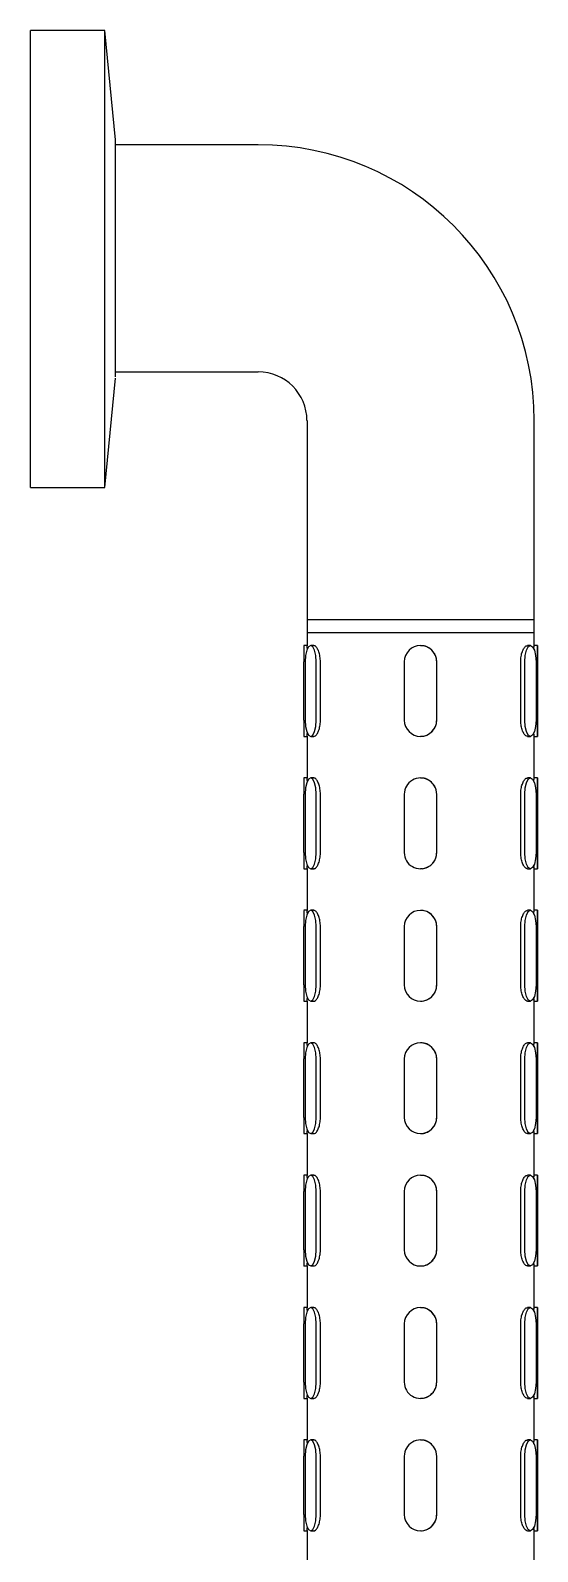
# Model space of a CAD drawing. Extents: x 0 to 3611, y 0 to 2646.
# Drawn here: x 1353.2 to 1430.8, y 1741.1 to 1974 of the extents above; entities that cross this region are included whole.
import ezdxf

# ---------------------------------------------------------------- set-up
doc = ezdxf.new("R2010")
doc.units = 0
doc.header["$LTSCALE"] = 10
doc.header["$MEASUREMENT"] = 0
doc.layers.get('0').update_dxf_attribs({"linetype": 'CONTINUOUS'})

msp = doc.modelspace()

# ---------------------------------------------------------------- linework, layer by layer
at = {"color": 7, "linetype": 'Continuous', "lineweight": 25}
for p, q in [((1364.58, 1973.99), (1353.19, 1973.99)), ((1353.19, 1903.99), (1353.19, 1973.99)), ((1366.19, 1957.24), (1364.58, 1973.99)), ((1364.58, 1903.99), (1364.58, 1973.99)), ((1366.19, 1939.32), (1366.19, 1957.24)), ((1388.05, 1956.5), (1366.19, 1956.5)), ((1366.19, 1920.97), (1366.19, 1939.32)), ((1366.19, 1921.72), (1388.05, 1921.72)), ((1364.58, 1903.99), (1366.19, 1920.74)), ((1395.51, 1914.26), (1395.51, 1883.79)), ((1430.29, 1883.79), (1430.29, 1914.26)), ((1353.19, 1903.99), (1364.58, 1903.99)), ((1395.51, 1883.79), (1395.51, 1881.8)), ((1395.51, 1883.79), (1430.27, 1883.79)), ((1395.51, 1883.79), (1412.9, 1883.79)), ((1412.9, 1883.79), (1430.29, 1883.79)), ((1430.27, 1883.79), (1430.29, 1883.79)), ((1430.29, 1881.8), (1430.29, 1883.79)), ((1395.51, 1879.81), (1395.01, 1879.81)), ((1395.51, 1881.8), (1395.51, 1879.78)), ((1395.51, 1881.8), (1430.29, 1881.8)), ((1395.51, 1881.8), (1430.27, 1881.8)), ((1396.55, 1879.81), (1396.08, 1879.81)), ((1412.87, 1879.81), (1412.87, 1879.81)), ((1429.7, 1879.81), (1429.23, 1879.81)), ((1430.27, 1881.8), (1430.29, 1881.8)), ((1430.78, 1879.81), (1430.28, 1879.81)), ((1430.29, 1879.78), (1430.29, 1881.8)), ((1395.01, 1868.38), (1395.01, 1877.33)), ((1395.23, 1877.33), (1395.23, 1868.38)), ((1396.93, 1868.38), (1396.93, 1877.33)), ((1397.56, 1868.38), (1397.56, 1877.33)), ((1410.39, 1877.33), (1410.39, 1868.38)), ((1415.36, 1868.38), (1415.36, 1877.33)), ((1415.36, 1868.38), (1415.36, 1877.33)), ((1428.21, 1868.38), (1428.21, 1877.33)), ((1428.84, 1868.38), (1428.84, 1877.33)), ((1430.55, 1877.33), (1430.55, 1868.38)), ((1430.78, 1868.38), (1430.78, 1877.33)), ((1430.79, 1877.33), (1430.79, 1868.38)), ((1395.01, 1865.9), (1395.51, 1865.9)), ((1395.51, 1865.93), (1395.51, 1859.51)), ((1396.08, 1865.9), (1396.55, 1865.9)), ((1412.87, 1865.9), (1412.87, 1865.9)), ((1429.23, 1865.9), (1429.7, 1865.9)), ((1430.28, 1865.9), (1430.78, 1865.9)), ((1430.29, 1859.51), (1430.29, 1865.93)), ((1395.51, 1859.54), (1395.01, 1859.54)), ((1396.55, 1859.54), (1396.08, 1859.54)), ((1412.87, 1859.54), (1412.87, 1859.54)), ((1429.7, 1859.54), (1429.23, 1859.54)), ((1430.78, 1859.54), (1430.28, 1859.54)), ((1395.01, 1848.11), (1395.01, 1857.05)), ((1395.23, 1857.05), (1395.23, 1848.11)), ((1396.93, 1848.11), (1396.93, 1857.05)), ((1397.56, 1848.11), (1397.56, 1857.05)), ((1410.39, 1857.05), (1410.39, 1848.11)), ((1415.36, 1848.11), (1415.36, 1857.05)), ((1415.36, 1848.11), (1415.36, 1857.05)), ((1428.21, 1848.11), (1428.21, 1857.05)), ((1428.84, 1848.11), (1428.84, 1857.05)), ((1430.55, 1857.05), (1430.55, 1848.11)), ((1430.78, 1848.11), (1430.78, 1857.05)), ((1430.79, 1857.05), (1430.79, 1848.11)), ((1395.01, 1845.63), (1395.51, 1845.63)), ((1395.51, 1845.66), (1395.51, 1839.23)), ((1396.08, 1845.63), (1396.55, 1845.63)), ((1412.87, 1845.63), (1412.87, 1845.63)), ((1429.23, 1845.63), (1429.7, 1845.63)), ((1430.28, 1845.63), (1430.78, 1845.63)), ((1430.29, 1839.24), (1430.29, 1845.66)), ((1395.51, 1839.27), (1395.01, 1839.27)), ((1396.55, 1839.27), (1396.08, 1839.27)), ((1412.87, 1839.27), (1412.87, 1839.27)), ((1429.7, 1839.27), (1429.23, 1839.27)), ((1430.78, 1839.27), (1430.28, 1839.27)), ((1395.01, 1827.84), (1395.01, 1836.78)), ((1395.23, 1836.78), (1395.23, 1827.84)), ((1396.93, 1827.84), (1396.93, 1836.78)), ((1397.56, 1827.84), (1397.56, 1836.78)), ((1410.39, 1836.78), (1410.39, 1827.84)), ((1415.36, 1827.84), (1415.36, 1836.78)), ((1415.36, 1827.84), (1415.36, 1836.78)), ((1428.21, 1827.84), (1428.21, 1836.78)), ((1428.84, 1827.84), (1428.84, 1836.78)), ((1430.55, 1836.78), (1430.55, 1827.84)), ((1430.78, 1827.84), (1430.78, 1836.78)), ((1430.79, 1836.78), (1430.79, 1827.84)), ((1395.01, 1825.35), (1395.51, 1825.35)), ((1395.51, 1825.38), (1395.51, 1818.96)), ((1396.08, 1825.35), (1396.55, 1825.35)), ((1412.87, 1825.35), (1412.87, 1825.35)), ((1429.23, 1825.35), (1429.7, 1825.35)), ((1430.28, 1825.35), (1430.78, 1825.35)), ((1430.29, 1818.96), (1430.29, 1825.39)), ((1395.51, 1818.99), (1395.01, 1818.99)), ((1396.55, 1818.99), (1396.08, 1818.99)), ((1412.87, 1818.99), (1412.87, 1818.99)), ((1429.7, 1818.99), (1429.23, 1818.99)), ((1430.78, 1818.99), (1430.28, 1818.99)), ((1395.01, 1807.57), (1395.01, 1816.51)), ((1395.23, 1816.51), (1395.23, 1807.57)), ((1396.93, 1807.57), (1396.93, 1816.51)), ((1397.56, 1807.57), (1397.56, 1816.51)), ((1410.39, 1816.51), (1410.39, 1807.57)), ((1415.36, 1807.57), (1415.36, 1816.51)), ((1415.36, 1807.57), (1415.36, 1816.51)), ((1428.21, 1807.57), (1428.21, 1816.51)), ((1428.84, 1807.57), (1428.84, 1816.51)), ((1430.55, 1816.51), (1430.55, 1807.57)), ((1430.78, 1807.57), (1430.78, 1816.51)), ((1430.79, 1816.51), (1430.79, 1807.57)), ((1395.01, 1805.08), (1395.51, 1805.08)), ((1395.51, 1805.11), (1395.51, 1798.69)), ((1396.08, 1805.08), (1396.55, 1805.08)), ((1412.87, 1805.08), (1412.87, 1805.08)), ((1429.23, 1805.08), (1429.7, 1805.08)), ((1430.28, 1805.08), (1430.78, 1805.08)), ((1430.29, 1798.69), (1430.29, 1805.11)), ((1395.51, 1798.72), (1395.01, 1798.72)), ((1396.55, 1798.72), (1396.08, 1798.72)), ((1412.87, 1798.72), (1412.87, 1798.72)), ((1429.7, 1798.72), (1429.23, 1798.72)), ((1430.78, 1798.72), (1430.28, 1798.72)), ((1395.01, 1787.29), (1395.01, 1796.24)), ((1395.23, 1796.24), (1395.23, 1787.29)), ((1396.93, 1787.29), (1396.93, 1796.24)), ((1397.56, 1787.29), (1397.56, 1796.24)), ((1410.39, 1796.24), (1410.39, 1787.29)), ((1415.36, 1787.29), (1415.36, 1796.24)), ((1415.36, 1787.29), (1415.36, 1796.24)), ((1428.21, 1787.29), (1428.21, 1796.24)), ((1428.84, 1787.29), (1428.84, 1796.24)), ((1430.55, 1796.24), (1430.55, 1787.29)), ((1430.78, 1787.29), (1430.78, 1796.24)), ((1430.79, 1796.24), (1430.79, 1787.29)), ((1395.01, 1784.81), (1395.51, 1784.81)), ((1395.51, 1784.84), (1395.51, 1778.42)), ((1396.08, 1784.81), (1396.55, 1784.81)), ((1412.87, 1784.81), (1412.87, 1784.81)), ((1429.23, 1784.81), (1429.7, 1784.81)), ((1430.28, 1784.81), (1430.78, 1784.81)), ((1430.29, 1778.42), (1430.29, 1784.84)), ((1395.51, 1778.45), (1395.01, 1778.45)), ((1396.55, 1778.45), (1396.08, 1778.45)), ((1412.87, 1778.45), (1412.87, 1778.45)), ((1429.7, 1778.45), (1429.23, 1778.45)), ((1430.78, 1778.45), (1430.28, 1778.45)), ((1395.01, 1767.02), (1395.01, 1775.96)), ((1395.23, 1775.96), (1395.23, 1767.02)), ((1396.93, 1767.02), (1396.93, 1775.96)), ((1397.56, 1767.02), (1397.56, 1775.96)), ((1410.39, 1775.96), (1410.39, 1767.02)), ((1415.36, 1767.02), (1415.36, 1775.96)), ((1415.36, 1767.02), (1415.36, 1775.96)), ((1428.21, 1767.02), (1428.21, 1775.96)), ((1428.84, 1767.02), (1428.84, 1775.96)), ((1430.55, 1775.96), (1430.55, 1767.02)), ((1430.78, 1767.02), (1430.78, 1775.96)), ((1430.79, 1775.96), (1430.79, 1767.02)), ((1395.01, 1764.54), (1395.51, 1764.54)), ((1395.51, 1764.57), (1395.51, 1758.14)), ((1396.08, 1764.54), (1396.55, 1764.54)), ((1412.87, 1764.54), (1412.87, 1764.54)), ((1429.23, 1764.54), (1429.7, 1764.54)), ((1430.28, 1764.54), (1430.78, 1764.54)), ((1430.29, 1758.15), (1430.29, 1764.57)), ((1395.51, 1758.18), (1395.01, 1758.18)), ((1396.55, 1758.18), (1396.08, 1758.18)), ((1412.87, 1758.18), (1412.87, 1758.18)), ((1429.7, 1758.18), (1429.23, 1758.18)), ((1430.78, 1758.18), (1430.28, 1758.18)), ((1395.01, 1746.75), (1395.01, 1755.69)), ((1395.23, 1755.69), (1395.23, 1746.75)), ((1396.93, 1746.75), (1396.93, 1755.69)), ((1397.56, 1746.75), (1397.56, 1755.69)), ((1410.39, 1755.69), (1410.39, 1746.75)), ((1415.36, 1746.75), (1415.36, 1755.69)), ((1415.36, 1746.75), (1415.36, 1755.69)), ((1428.21, 1746.75), (1428.21, 1755.69)), ((1428.84, 1746.75), (1428.84, 1755.69)), ((1430.55, 1755.69), (1430.55, 1746.75)), ((1430.78, 1746.75), (1430.78, 1755.69)), ((1430.79, 1755.69), (1430.79, 1746.75)), ((1395.01, 1744.26), (1395.51, 1744.26)), ((1395.51, 1744.29), (1395.51, 1737.87)), ((1396.08, 1744.26), (1396.55, 1744.26)), ((1412.87, 1744.26), (1412.87, 1744.26)), ((1429.23, 1744.26), (1429.7, 1744.26)), ((1430.28, 1744.26), (1430.78, 1744.26)), ((1430.29, 1737.87), (1430.29, 1744.3))]:
    msp.add_line(p, q, dxfattribs=at)
at = {"color": 7, "linetype": 'Continuous', "lineweight": 25, "flags": 128}
for points in [[(1396.93, 1877.33), (1396.86, 1878.28), (1396.68, 1879.08), (1396.4, 1879.62), (1396.08, 1879.81), (1395.76, 1879.62), (1395.48, 1879.08), (1395.3, 1878.28), (1395.23, 1877.33)], [(1428.84, 1877.33), (1428.91, 1878.28), (1429.09, 1879.08), (1429.37, 1879.62), (1429.7, 1879.81), (1430.02, 1879.62), (1430.3, 1879.08), (1430.48, 1878.28), (1430.55, 1877.33)], [(1430.78, 1877.33), (1430.78, 1878.28), (1430.78, 1879.08), (1430.78, 1879.62), (1430.78, 1879.81), (1430.79, 1879.62), (1430.79, 1879.08), (1430.79, 1878.28), (1430.79, 1877.33)], [(1395.23, 1868.38), (1395.3, 1867.43), (1395.48, 1866.63), (1395.76, 1866.09), (1396.08, 1865.9), (1396.4, 1866.09), (1396.68, 1866.63), (1396.86, 1867.43), (1396.93, 1868.38)], [(1430.55, 1868.38), (1430.48, 1867.43), (1430.3, 1866.63), (1430.02, 1866.09), (1429.7, 1865.9), (1429.37, 1866.09), (1429.09, 1866.63), (1428.91, 1867.43), (1428.84, 1868.38)], [(1430.79, 1868.38), (1430.79, 1867.43), (1430.79, 1866.63), (1430.79, 1866.09), (1430.78, 1865.9), (1430.78, 1866.09), (1430.78, 1866.63), (1430.78, 1867.43), (1430.78, 1868.38)], [(1396.93, 1857.05), (1396.86, 1858.01), (1396.68, 1858.81), (1396.4, 1859.35), (1396.08, 1859.54), (1395.76, 1859.35), (1395.48, 1858.81), (1395.3, 1858.01), (1395.23, 1857.05)], [(1428.84, 1857.05), (1428.91, 1858.01), (1429.09, 1858.81), (1429.37, 1859.35), (1429.7, 1859.54), (1430.02, 1859.35), (1430.3, 1858.81), (1430.48, 1858.01), (1430.55, 1857.05)], [(1430.78, 1857.05), (1430.78, 1858.01), (1430.78, 1858.81), (1430.78, 1859.35), (1430.78, 1859.54), (1430.79, 1859.35), (1430.79, 1858.81), (1430.79, 1858.01), (1430.79, 1857.05)], [(1395.23, 1848.11), (1395.3, 1847.16), (1395.48, 1846.35), (1395.76, 1845.82), (1396.08, 1845.63), (1396.4, 1845.82), (1396.68, 1846.35), (1396.86, 1847.16), (1396.93, 1848.11)], [(1430.55, 1848.11), (1430.48, 1847.16), (1430.3, 1846.35), (1430.02, 1845.82), (1429.7, 1845.63), (1429.37, 1845.82), (1429.09, 1846.35), (1428.91, 1847.16), (1428.84, 1848.11)], [(1430.79, 1848.11), (1430.79, 1847.16), (1430.79, 1846.35), (1430.79, 1845.82), (1430.78, 1845.63), (1430.78, 1845.82), (1430.78, 1846.35), (1430.78, 1847.16), (1430.78, 1848.11)], [(1396.93, 1836.78), (1396.86, 1837.73), (1396.68, 1838.54), (1396.4, 1839.08), (1396.08, 1839.27), (1395.76, 1839.08), (1395.48, 1838.54), (1395.3, 1837.73), (1395.23, 1836.78)], [(1428.84, 1836.78), (1428.91, 1837.73), (1429.09, 1838.54), (1429.37, 1839.08), (1429.7, 1839.27), (1430.02, 1839.08), (1430.3, 1838.54), (1430.48, 1837.73), (1430.55, 1836.78)], [(1430.78, 1836.78), (1430.78, 1837.73), (1430.78, 1838.54), (1430.78, 1839.08), (1430.78, 1839.27), (1430.79, 1839.08), (1430.79, 1838.54), (1430.79, 1837.73), (1430.79, 1836.78)], [(1395.23, 1827.84), (1395.3, 1826.89), (1395.48, 1826.08), (1395.76, 1825.54), (1396.08, 1825.35), (1396.4, 1825.54), (1396.68, 1826.08), (1396.86, 1826.89), (1396.93, 1827.84)], [(1430.55, 1827.84), (1430.48, 1826.89), (1430.3, 1826.08), (1430.02, 1825.54), (1429.7, 1825.35), (1429.37, 1825.54), (1429.09, 1826.08), (1428.91, 1826.89), (1428.84, 1827.84)], [(1430.79, 1827.84), (1430.79, 1826.89), (1430.79, 1826.08), (1430.79, 1825.54), (1430.78, 1825.35), (1430.78, 1825.54), (1430.78, 1826.08), (1430.78, 1826.89), (1430.78, 1827.84)], [(1396.93, 1816.51), (1396.86, 1817.46), (1396.68, 1818.27), (1396.4, 1818.8), (1396.08, 1818.99), (1395.76, 1818.8), (1395.48, 1818.27), (1395.3, 1817.46), (1395.23, 1816.51)], [(1428.84, 1816.51), (1428.91, 1817.46), (1429.09, 1818.27), (1429.37, 1818.8), (1429.7, 1818.99), (1430.02, 1818.8), (1430.3, 1818.27), (1430.48, 1817.46), (1430.55, 1816.51)], [(1430.78, 1816.51), (1430.78, 1817.46), (1430.78, 1818.27), (1430.78, 1818.8), (1430.78, 1818.99), (1430.79, 1818.8), (1430.79, 1818.27), (1430.79, 1817.46), (1430.79, 1816.51)], [(1395.23, 1807.57), (1395.3, 1806.62), (1395.48, 1805.81), (1395.76, 1805.27), (1396.08, 1805.08), (1396.4, 1805.27), (1396.68, 1805.81), (1396.86, 1806.62), (1396.93, 1807.57)], [(1430.55, 1807.57), (1430.48, 1806.62), (1430.3, 1805.81), (1430.02, 1805.27), (1429.7, 1805.08), (1429.37, 1805.27), (1429.09, 1805.81), (1428.91, 1806.62), (1428.84, 1807.57)], [(1430.79, 1807.57), (1430.79, 1806.62), (1430.79, 1805.81), (1430.79, 1805.27), (1430.78, 1805.08), (1430.78, 1805.27), (1430.78, 1805.81), (1430.78, 1806.62), (1430.78, 1807.57)], [(1396.93, 1796.24), (1396.86, 1797.19), (1396.68, 1797.99), (1396.4, 1798.53), (1396.08, 1798.72), (1395.76, 1798.53), (1395.48, 1797.99), (1395.3, 1797.19), (1395.23, 1796.24)], [(1428.84, 1796.24), (1428.91, 1797.19), (1429.09, 1797.99), (1429.37, 1798.53), (1429.7, 1798.72), (1430.02, 1798.53), (1430.3, 1797.99), (1430.48, 1797.19), (1430.55, 1796.24)], [(1430.78, 1796.24), (1430.78, 1797.19), (1430.78, 1797.99), (1430.78, 1798.53), (1430.78, 1798.72), (1430.79, 1798.53), (1430.79, 1797.99), (1430.79, 1797.19), (1430.79, 1796.24)], [(1395.23, 1787.29), (1395.3, 1786.34), (1395.48, 1785.54), (1395.76, 1785), (1396.08, 1784.81), (1396.4, 1785), (1396.68, 1785.54), (1396.86, 1786.34), (1396.93, 1787.29)], [(1430.55, 1787.29), (1430.48, 1786.34), (1430.3, 1785.54), (1430.02, 1785), (1429.7, 1784.81), (1429.37, 1785), (1429.09, 1785.54), (1428.91, 1786.34), (1428.84, 1787.29)], [(1430.79, 1787.29), (1430.79, 1786.34), (1430.79, 1785.54), (1430.79, 1785), (1430.78, 1784.81), (1430.78, 1785), (1430.78, 1785.54), (1430.78, 1786.34), (1430.78, 1787.29)], [(1396.93, 1775.96), (1396.86, 1776.92), (1396.68, 1777.72), (1396.4, 1778.26), (1396.08, 1778.45), (1395.76, 1778.26), (1395.48, 1777.72), (1395.3, 1776.92), (1395.23, 1775.96)], [(1428.84, 1775.96), (1428.91, 1776.92), (1429.09, 1777.72), (1429.37, 1778.26), (1429.7, 1778.45), (1430.02, 1778.26), (1430.3, 1777.72), (1430.48, 1776.92), (1430.55, 1775.96)], [(1430.78, 1775.96), (1430.78, 1776.92), (1430.78, 1777.72), (1430.78, 1778.26), (1430.78, 1778.45), (1430.79, 1778.26), (1430.79, 1777.72), (1430.79, 1776.92), (1430.79, 1775.96)], [(1395.23, 1767.02), (1395.3, 1766.07), (1395.48, 1765.26), (1395.76, 1764.73), (1396.08, 1764.54), (1396.4, 1764.73), (1396.68, 1765.26), (1396.86, 1766.07), (1396.93, 1767.02)], [(1430.55, 1767.02), (1430.48, 1766.07), (1430.3, 1765.26), (1430.02, 1764.73), (1429.7, 1764.54), (1429.37, 1764.73), (1429.09, 1765.26), (1428.91, 1766.07), (1428.84, 1767.02)], [(1430.79, 1767.02), (1430.79, 1766.07), (1430.79, 1765.26), (1430.79, 1764.73), (1430.78, 1764.54), (1430.78, 1764.73), (1430.78, 1765.26), (1430.78, 1766.07), (1430.78, 1767.02)], [(1396.93, 1755.69), (1396.86, 1756.64), (1396.68, 1757.45), (1396.4, 1757.99), (1396.08, 1758.18), (1395.76, 1757.99), (1395.48, 1757.45), (1395.3, 1756.64), (1395.23, 1755.69)], [(1428.84, 1755.69), (1428.91, 1756.64), (1429.09, 1757.45), (1429.37, 1757.99), (1429.7, 1758.18), (1430.02, 1757.99), (1430.3, 1757.45), (1430.48, 1756.64), (1430.55, 1755.69)], [(1430.78, 1755.69), (1430.78, 1756.64), (1430.78, 1757.45), (1430.78, 1757.99), (1430.78, 1758.18), (1430.79, 1757.99), (1430.79, 1757.45), (1430.79, 1756.64), (1430.79, 1755.69)], [(1395.23, 1746.75), (1395.3, 1745.8), (1395.48, 1744.99), (1395.76, 1744.45), (1396.08, 1744.26), (1396.4, 1744.45), (1396.68, 1744.99), (1396.86, 1745.8), (1396.93, 1746.75)], [(1430.55, 1746.75), (1430.48, 1745.8), (1430.3, 1744.99), (1430.02, 1744.45), (1429.7, 1744.26), (1429.37, 1744.45), (1429.09, 1744.99), (1428.91, 1745.8), (1428.84, 1746.75)], [(1430.79, 1746.75), (1430.79, 1745.8), (1430.79, 1744.99), (1430.79, 1744.45), (1430.78, 1744.26), (1430.78, 1744.45), (1430.78, 1744.99), (1430.78, 1745.8), (1430.78, 1746.75)]]:
    msp.add_lwpolyline(points, dxfattribs=at)
at = {"color": 7, "linetype": 'Continuous', "lineweight": 25}
for centre, radius, start, end in [((1388.05, 1914.26), 42.23, 0, 90), ((1388.05, 1914.26), 7.45, 0, 90), ((1828.96, 1877.95), 433.95, 179.7539, 180.0822), ((1412.87, 1877.33), 2.48, 0, 180), ((1828.93, 1867.76), 433.93, 179.9178, 180.2461), ((1412.87, 1868.38), 2.48, 180, 0), ((1828.98, 1857.68), 433.97, 179.7539, 180.0822), ((1412.87, 1857.05), 2.48, 359.9987, 180.0013), ((1828.98, 1847.49), 433.97, 179.9178, 180.2461), ((1412.87, 1848.11), 2.48, 179.9987, 0.0013), ((1828.93, 1837.4), 433.93, 179.7539, 180.0822), ((1412.87, 1836.78), 2.48, 0, 180), ((1828.96, 1827.22), 433.95, 179.9178, 180.2461), ((1412.87, 1827.84), 2.48, 180, 0), ((1828.96, 1817.13), 433.95, 179.7539, 180.0822), ((1412.87, 1816.51), 2.48, 0, 180), ((1828.96, 1806.94), 433.95, 179.9178, 180.2461), ((1412.87, 1807.57), 2.48, 180, 0), ((1828.96, 1796.86), 433.95, 179.7539, 180.0822), ((1412.87, 1796.24), 2.48, 0, 180), ((1828.96, 1786.67), 433.95, 179.9178, 180.2461), ((1412.87, 1787.29), 2.48, 180, 0), ((1828.96, 1776.59), 433.95, 179.7539, 180.0822), ((1412.87, 1775.96), 2.48, 0, 180), ((1828.92, 1766.4), 433.91, 179.9178, 180.2461), ((1412.87, 1767.02), 2.48, 179.9991, 0.0009), ((1828.92, 1756.31), 433.91, 179.7539, 180.0822), ((1412.87, 1755.69), 2.48, 359.9991, 180.0009), ((1828.97, 1746.13), 433.97, 179.9178, 180.2461), ((1412.87, 1746.75), 2.48, 180, 0)]:
    msp.add_arc(centre, radius, start, end, dxfattribs=at)
for points, knots in [([(1395.57, 1879.26), (1395.57, 1879.31), (1395.54, 1879.57), (1395.51, 1879.77), (1395.51, 1879.78), (1395.51, 1879.78)], [0, 0, 0, 0, 0.157479, 0.673052, 1, 1, 1, 1]), ([(1397.56, 1877.33), (1397.55, 1877.6), (1397.52, 1878.16), (1397.32, 1878.9), (1397.05, 1879.46), (1396.77, 1879.78), (1396.61, 1879.78), (1396.55, 1879.78)], [0, 0, 0, 0, 0.213251, 0.426439, 0.641011, 0.856495, 1, 1, 1, 1]), ([(1415.36, 1877.33), (1415.33, 1877.6), (1415.27, 1878.16), (1414.85, 1878.9), (1414.23, 1879.46), (1413.53, 1879.78), (1413.06, 1879.78), (1412.87, 1879.78)], [0, 0, 0, 0, 0.213251, 0.426439, 0.641011, 0.856495, 1, 1, 1, 1]), ([(1428.21, 1877.33), (1428.22, 1877.6), (1428.25, 1878.16), (1428.45, 1878.9), (1428.72, 1879.46), (1429, 1879.78), (1429.16, 1879.78), (1429.23, 1879.78)], [0, 0, 0, 0, 0.213251, 0.42644, 0.641011, 0.856494, 1, 1, 1, 1]), ([(1430.21, 1879.24), (1430.22, 1879.3), (1430.25, 1879.56), (1430.28, 1879.78), (1430.28, 1879.78), (1430.28, 1879.78)], [0, 0, 0, 0, 0.164708, 0.657902, 1, 1, 1, 1]), ([(1396.55, 1865.93), (1396.58, 1865.92), (1396.7, 1865.89), (1396.95, 1866.11), (1397.24, 1866.58), (1397.46, 1867.27), (1397.55, 1867.91), (1397.56, 1868.29), (1397.56, 1868.38)], [0, 0, 0, 0, 0.070497, 0.282952, 0.496155, 0.711249, 0.926475, 1, 1, 1, 1]), ([(1412.87, 1865.93), (1412.96, 1865.92), (1413.33, 1865.89), (1413.96, 1866.11), (1414.65, 1866.58), (1415.15, 1867.27), (1415.34, 1867.91), (1415.35, 1868.29), (1415.36, 1868.38)], [0, 0, 0, 0, 0.070496, 0.282951, 0.496155, 0.711249, 0.926475, 1, 1, 1, 1]), ([(1429.23, 1865.93), (1429.19, 1865.92), (1429.07, 1865.89), (1428.83, 1866.11), (1428.54, 1866.58), (1428.31, 1867.27), (1428.22, 1867.91), (1428.21, 1868.29), (1428.21, 1868.38)], [0, 0, 0, 0, 0.070496, 0.282952, 0.496154, 0.711249, 0.926475, 1, 1, 1, 1]), ([(1395.51, 1865.93), (1395.51, 1865.92), (1395.5, 1865.89), (1395.53, 1866.06), (1395.56, 1866.34), (1395.57, 1866.45)], [0, 0, 0, 0, 0.1560928, 0.6699716, 1, 1, 1, 1]), ([(1430.28, 1865.93), (1430.28, 1865.92), (1430.29, 1865.89), (1430.26, 1866.06), (1430.23, 1866.35), (1430.22, 1866.46)], [0, 0, 0, 0, 0.1788321, 0.6699929, 1, 1, 1, 1]), ([(1395.57, 1858.98), (1395.57, 1859.04), (1395.54, 1859.29), (1395.51, 1859.5), (1395.51, 1859.5), (1395.51, 1859.51)], [0, 0, 0, 0, 0.157479, 0.673054, 1, 1, 1, 1]), ([(1397.56, 1857.05), (1397.55, 1857.33), (1397.52, 1857.89), (1397.32, 1858.63), (1397.05, 1859.19), (1396.77, 1859.51), (1396.61, 1859.51), (1396.55, 1859.51)], [0, 0, 0, 0, 0.213248, 0.426446, 0.641016, 0.856497, 1, 1, 1, 1]), ([(1415.36, 1857.05), (1415.33, 1857.33), (1415.27, 1857.89), (1414.85, 1858.63), (1414.23, 1859.19), (1413.53, 1859.51), (1413.06, 1859.51), (1412.87, 1859.51)], [0, 0, 0, 0, 0.213248, 0.426447, 0.641015, 0.856497, 1, 1, 1, 1]), ([(1428.21, 1857.05), (1428.22, 1857.33), (1428.25, 1857.89), (1428.45, 1858.63), (1428.72, 1859.19), (1429, 1859.51), (1429.16, 1859.51), (1429.23, 1859.51)], [0, 0, 0, 0, 0.213248, 0.426447, 0.641016, 0.856496, 1, 1, 1, 1]), ([(1430.21, 1858.97), (1430.22, 1859.03), (1430.25, 1859.29), (1430.28, 1859.51), (1430.28, 1859.51), (1430.28, 1859.51)], [0, 0, 0, 0, 0.164708, 0.657902, 1, 1, 1, 1]), ([(1396.55, 1845.66), (1396.58, 1845.65), (1396.7, 1845.61), (1396.95, 1845.84), (1397.24, 1846.31), (1397.46, 1847), (1397.55, 1847.64), (1397.56, 1848.02), (1397.56, 1848.11)], [0, 0, 0, 0, 0.070497, 0.282952, 0.496155, 0.711249, 0.926475, 1, 1, 1, 1]), ([(1412.87, 1845.66), (1412.96, 1845.65), (1413.33, 1845.61), (1413.96, 1845.84), (1414.65, 1846.31), (1415.15, 1847), (1415.34, 1847.64), (1415.35, 1848.02), (1415.36, 1848.11)], [0, 0, 0, 0, 0.070496, 0.282951, 0.496155, 0.711249, 0.926475, 1, 1, 1, 1]), ([(1429.23, 1845.66), (1429.19, 1845.65), (1429.07, 1845.61), (1428.83, 1845.84), (1428.54, 1846.31), (1428.31, 1847), (1428.22, 1847.64), (1428.21, 1848.02), (1428.21, 1848.11)], [0, 0, 0, 0, 0.070496, 0.282952, 0.496154, 0.711249, 0.926475, 1, 1, 1, 1]), ([(1395.51, 1845.66), (1395.51, 1845.65), (1395.5, 1845.62), (1395.53, 1845.79), (1395.56, 1846.06), (1395.57, 1846.17)], [0, 0, 0, 0, 0.156091, 0.669971, 1, 1, 1, 1]), ([(1430.28, 1845.66), (1430.28, 1845.65), (1430.29, 1845.61), (1430.26, 1845.79), (1430.23, 1846.07), (1430.22, 1846.19)], [0, 0, 0, 0, 0.1788304, 0.6699922, 1, 1, 1, 1]), ([(1395.57, 1838.71), (1395.57, 1838.77), (1395.54, 1839.02), (1395.51, 1839.23), (1395.51, 1839.23), (1395.51, 1839.23)], [0, 0, 0, 0, 0.157456, 0.67305, 1, 1, 1, 1]), ([(1397.56, 1836.78), (1397.55, 1837.06), (1397.52, 1837.61), (1397.32, 1838.36), (1397.05, 1838.92), (1396.77, 1839.24), (1396.61, 1839.24), (1396.55, 1839.24)], [0, 0, 0, 0, 0.213249, 0.426448, 0.641008, 0.856496, 1, 1, 1, 1]), ([(1415.36, 1836.78), (1415.33, 1837.06), (1415.27, 1837.61), (1414.85, 1838.36), (1414.23, 1838.92), (1413.53, 1839.24), (1413.06, 1839.24), (1412.87, 1839.24)], [0, 0, 0, 0, 0.213249, 0.426449, 0.641008, 0.856496, 1, 1, 1, 1]), ([(1428.21, 1836.78), (1428.22, 1837.06), (1428.25, 1837.61), (1428.45, 1838.36), (1428.72, 1838.92), (1429, 1839.24), (1429.16, 1839.24), (1429.23, 1839.24)], [0, 0, 0, 0, 0.213249, 0.426449, 0.641008, 0.856496, 1, 1, 1, 1]), ([(1430.21, 1838.69), (1430.22, 1838.76), (1430.25, 1839.02), (1430.28, 1839.23), (1430.28, 1839.24), (1430.28, 1839.24)], [0, 0, 0, 0, 0.164687, 0.6579, 1, 1, 1, 1]), ([(1396.55, 1825.38), (1396.58, 1825.38), (1396.7, 1825.34), (1396.95, 1825.57), (1397.24, 1826.04), (1397.46, 1826.73), (1397.55, 1827.37), (1397.56, 1827.74), (1397.56, 1827.84)], [0, 0, 0, 0, 0.070497, 0.282949, 0.496154, 0.711262, 0.926475, 1, 1, 1, 1]), ([(1412.87, 1825.38), (1412.96, 1825.38), (1413.33, 1825.34), (1413.96, 1825.57), (1414.65, 1826.04), (1415.15, 1826.73), (1415.34, 1827.37), (1415.35, 1827.74), (1415.36, 1827.84)], [0, 0, 0, 0, 0.070497, 0.282949, 0.496154, 0.711262, 0.926475, 1, 1, 1, 1]), ([(1429.23, 1825.38), (1429.19, 1825.38), (1429.07, 1825.34), (1428.83, 1825.57), (1428.54, 1826.04), (1428.31, 1826.73), (1428.22, 1827.37), (1428.21, 1827.74), (1428.21, 1827.84)], [0, 0, 0, 0, 0.070497, 0.28295, 0.496153, 0.711262, 0.926475, 1, 1, 1, 1]), ([(1395.51, 1825.38), (1395.51, 1825.38), (1395.5, 1825.34), (1395.53, 1825.52), (1395.56, 1825.79), (1395.57, 1825.9)], [0, 0, 0, 0, 0.156093, 0.669968, 1, 1, 1, 1]), ([(1430.28, 1825.39), (1430.28, 1825.38), (1430.29, 1825.34), (1430.26, 1825.52), (1430.23, 1825.8), (1430.22, 1825.91)], [0, 0, 0, 0, 0.178829, 0.669976, 1, 1, 1, 1]), ([(1395.57, 1818.44), (1395.57, 1818.5), (1395.54, 1818.75), (1395.51, 1818.96), (1395.51, 1818.96), (1395.51, 1818.96)], [0, 0, 0, 0, 0.157458, 0.673044, 1, 1, 1, 1]), ([(1397.56, 1816.51), (1397.55, 1816.79), (1397.52, 1817.34), (1397.32, 1818.08), (1397.05, 1818.64), (1396.77, 1818.96), (1396.61, 1818.96), (1396.55, 1818.96)], [0, 0, 0, 0, 0.21325, 0.42645, 0.641011, 0.856495, 1, 1, 1, 1]), ([(1415.36, 1816.51), (1415.33, 1816.79), (1415.27, 1817.34), (1414.85, 1818.08), (1414.23, 1818.64), (1413.53, 1818.96), (1413.06, 1818.96), (1412.87, 1818.96)], [0, 0, 0, 0, 0.21325, 0.426451, 0.641011, 0.856494, 1, 1, 1, 1]), ([(1428.21, 1816.51), (1428.22, 1816.79), (1428.25, 1817.34), (1428.45, 1818.08), (1428.72, 1818.64), (1429, 1818.96), (1429.16, 1818.96), (1429.23, 1818.96)], [0, 0, 0, 0, 0.21325, 0.426451, 0.641011, 0.856494, 1, 1, 1, 1]), ([(1430.21, 1818.42), (1430.22, 1818.49), (1430.25, 1818.75), (1430.28, 1818.96), (1430.28, 1818.96), (1430.28, 1818.96)], [0, 0, 0, 0, 0.164708, 0.657902, 1, 1, 1, 1]), ([(1396.55, 1805.11), (1396.58, 1805.1), (1396.7, 1805.07), (1396.95, 1805.29), (1397.24, 1805.76), (1397.46, 1806.46), (1397.55, 1807.1), (1397.56, 1807.47), (1397.56, 1807.57)], [0, 0, 0, 0, 0.070496, 0.282949, 0.496153, 0.711262, 0.926475, 1, 1, 1, 1]), ([(1412.87, 1805.11), (1412.96, 1805.1), (1413.33, 1805.07), (1413.96, 1805.29), (1414.65, 1805.76), (1415.15, 1806.46), (1415.34, 1807.1), (1415.35, 1807.47), (1415.36, 1807.57)], [0, 0, 0, 0, 0.070496, 0.282948, 0.496153, 0.711262, 0.926475, 1, 1, 1, 1]), ([(1429.23, 1805.11), (1429.19, 1805.1), (1429.07, 1805.07), (1428.83, 1805.29), (1428.54, 1805.76), (1428.31, 1806.46), (1428.22, 1807.1), (1428.21, 1807.47), (1428.21, 1807.57)], [0, 0, 0, 0, 0.070496, 0.282949, 0.496153, 0.711262, 0.926475, 1, 1, 1, 1]), ([(1395.51, 1805.11), (1395.51, 1805.1), (1395.5, 1805.07), (1395.53, 1805.24), (1395.56, 1805.52), (1395.57, 1805.63)], [0, 0, 0, 0, 0.156093, 0.669968, 1, 1, 1, 1]), ([(1430.28, 1805.11), (1430.28, 1805.1), (1430.29, 1805.07), (1430.26, 1805.25), (1430.23, 1805.53), (1430.22, 1805.64)], [0, 0, 0, 0, 0.178829, 0.669976, 1, 1, 1, 1]), ([(1395.57, 1798.17), (1395.57, 1798.22), (1395.54, 1798.48), (1395.51, 1798.68), (1395.51, 1798.69), (1395.51, 1798.69)], [0, 0, 0, 0, 0.157458, 0.673044, 1, 1, 1, 1]), ([(1397.56, 1796.24), (1397.55, 1796.51), (1397.52, 1797.07), (1397.32, 1797.81), (1397.05, 1798.37), (1396.77, 1798.69), (1396.61, 1798.69), (1396.55, 1798.69)], [0, 0, 0, 0, 0.213251, 0.426438, 0.64101, 0.856494, 1, 1, 1, 1]), ([(1415.36, 1796.24), (1415.33, 1796.51), (1415.27, 1797.07), (1414.85, 1797.81), (1414.23, 1798.37), (1413.53, 1798.69), (1413.06, 1798.69), (1412.87, 1798.69)], [0, 0, 0, 0, 0.213251, 0.426439, 0.64101, 0.856494, 1, 1, 1, 1]), ([(1428.21, 1796.24), (1428.22, 1796.51), (1428.25, 1797.07), (1428.45, 1797.81), (1428.72, 1798.37), (1429, 1798.69), (1429.16, 1798.69), (1429.23, 1798.69)], [0, 0, 0, 0, 0.213251, 0.426439, 0.64101, 0.856493, 1, 1, 1, 1]), ([(1430.21, 1798.15), (1430.22, 1798.21), (1430.25, 1798.47), (1430.28, 1798.69), (1430.28, 1798.69), (1430.28, 1798.69)], [0, 0, 0, 0, 0.164708, 0.657902, 1, 1, 1, 1]), ([(1396.55, 1784.84), (1396.58, 1784.83), (1396.7, 1784.8), (1396.95, 1785.02), (1397.24, 1785.49), (1397.46, 1786.18), (1397.55, 1786.82), (1397.56, 1787.2), (1397.56, 1787.29)], [0, 0, 0, 0, 0.070496, 0.282948, 0.496152, 0.711248, 0.926475, 1, 1, 1, 1]), ([(1412.87, 1784.84), (1412.96, 1784.83), (1413.33, 1784.8), (1413.96, 1785.02), (1414.65, 1785.49), (1415.15, 1786.18), (1415.34, 1786.82), (1415.35, 1787.2), (1415.36, 1787.29)], [0, 0, 0, 0, 0.070496, 0.282948, 0.496152, 0.711248, 0.926475, 1, 1, 1, 1]), ([(1429.23, 1784.84), (1429.19, 1784.83), (1429.07, 1784.8), (1428.83, 1785.02), (1428.54, 1785.49), (1428.31, 1786.18), (1428.22, 1786.82), (1428.21, 1787.2), (1428.21, 1787.29)], [0, 0, 0, 0, 0.070496, 0.282948, 0.496152, 0.711248, 0.926475, 1, 1, 1, 1]), ([(1395.51, 1784.84), (1395.51, 1784.83), (1395.5, 1784.8), (1395.53, 1784.97), (1395.56, 1785.25), (1395.57, 1785.36)], [0, 0, 0, 0, 0.156093, 0.669968, 1, 1, 1, 1]), ([(1430.28, 1784.84), (1430.28, 1784.83), (1430.29, 1784.8), (1430.26, 1784.97), (1430.23, 1785.26), (1430.22, 1785.37)], [0, 0, 0, 0, 0.178829, 0.669976, 1, 1, 1, 1]), ([(1395.57, 1777.89), (1395.57, 1777.95), (1395.54, 1778.2), (1395.51, 1778.41), (1395.51, 1778.41), (1395.51, 1778.42)], [0, 0, 0, 0, 0.157479, 0.673052, 1, 1, 1, 1]), ([(1397.56, 1775.96), (1397.55, 1776.24), (1397.52, 1776.8), (1397.32, 1777.54), (1397.05, 1778.1), (1396.77, 1778.42), (1396.61, 1778.42), (1396.55, 1778.42)], [0, 0, 0, 0, 0.213251, 0.426439, 0.641011, 0.856495, 1, 1, 1, 1]), ([(1415.36, 1775.96), (1415.33, 1776.24), (1415.27, 1776.8), (1414.85, 1777.54), (1414.23, 1778.1), (1413.53, 1778.42), (1413.06, 1778.42), (1412.87, 1778.42)], [0, 0, 0, 0, 0.213251, 0.426439, 0.641011, 0.856495, 1, 1, 1, 1]), ([(1428.21, 1775.96), (1428.22, 1776.24), (1428.25, 1776.8), (1428.45, 1777.54), (1428.72, 1778.1), (1429, 1778.42), (1429.16, 1778.42), (1429.23, 1778.42)], [0, 0, 0, 0, 0.213251, 0.42644, 0.641011, 0.856494, 1, 1, 1, 1]), ([(1430.21, 1777.88), (1430.22, 1777.94), (1430.25, 1778.2), (1430.28, 1778.42), (1430.28, 1778.42), (1430.28, 1778.42)], [0, 0, 0, 0, 0.164708, 0.657902, 1, 1, 1, 1]), ([(1396.55, 1764.57), (1396.58, 1764.56), (1396.7, 1764.52), (1396.95, 1764.75), (1397.24, 1765.22), (1397.46, 1765.91), (1397.55, 1766.55), (1397.56, 1766.93), (1397.56, 1767.02)], [0, 0, 0, 0, 0.070497, 0.282952, 0.496155, 0.711249, 0.926475, 1, 1, 1, 1]), ([(1412.87, 1764.57), (1412.96, 1764.56), (1413.33, 1764.52), (1413.96, 1764.75), (1414.65, 1765.22), (1415.15, 1765.91), (1415.34, 1766.55), (1415.35, 1766.93), (1415.36, 1767.02)], [0, 0, 0, 0, 0.070496, 0.282951, 0.496155, 0.711249, 0.926475, 1, 1, 1, 1]), ([(1429.23, 1764.57), (1429.19, 1764.56), (1429.07, 1764.52), (1428.83, 1764.75), (1428.54, 1765.22), (1428.31, 1765.91), (1428.22, 1766.55), (1428.21, 1766.93), (1428.21, 1767.02)], [0, 0, 0, 0, 0.070496, 0.282952, 0.496154, 0.711249, 0.926475, 1, 1, 1, 1]), ([(1395.51, 1764.57), (1395.51, 1764.56), (1395.5, 1764.53), (1395.53, 1764.7), (1395.56, 1764.97), (1395.57, 1765.08)], [0, 0, 0, 0, 0.1560928, 0.6699716, 1, 1, 1, 1]), ([(1430.28, 1764.57), (1430.28, 1764.56), (1430.29, 1764.52), (1430.26, 1764.7), (1430.23, 1764.98), (1430.22, 1765.1)], [0, 0, 0, 0, 0.1788321, 0.6699929, 1, 1, 1, 1]), ([(1395.57, 1757.62), (1395.57, 1757.68), (1395.54, 1757.93), (1395.51, 1758.14), (1395.51, 1758.14), (1395.51, 1758.14)], [0, 0, 0, 0, 0.157479, 0.673054, 1, 1, 1, 1]), ([(1397.56, 1755.69), (1397.55, 1755.97), (1397.52, 1756.52), (1397.32, 1757.27), (1397.05, 1757.83), (1396.77, 1758.15), (1396.61, 1758.15), (1396.55, 1758.15)], [0, 0, 0, 0, 0.213248, 0.426446, 0.641016, 0.856497, 1, 1, 1, 1]), ([(1415.36, 1755.69), (1415.33, 1755.97), (1415.27, 1756.52), (1414.85, 1757.27), (1414.23, 1757.83), (1413.53, 1758.15), (1413.06, 1758.15), (1412.87, 1758.15)], [0, 0, 0, 0, 0.213248, 0.426447, 0.641015, 0.856497, 1, 1, 1, 1]), ([(1428.21, 1755.69), (1428.22, 1755.97), (1428.25, 1756.52), (1428.45, 1757.27), (1428.72, 1757.83), (1429, 1758.15), (1429.16, 1758.15), (1429.23, 1758.15)], [0, 0, 0, 0, 0.213248, 0.426447, 0.641016, 0.856496, 1, 1, 1, 1]), ([(1430.21, 1757.6), (1430.22, 1757.67), (1430.25, 1757.93), (1430.28, 1758.14), (1430.28, 1758.15), (1430.28, 1758.15)], [0, 0, 0, 0, 0.164708, 0.657902, 1, 1, 1, 1]), ([(1395.51, 1744.29), (1395.51, 1744.29), (1395.5, 1744.25), (1395.53, 1744.43), (1395.56, 1744.7), (1395.57, 1744.81)], [0, 0, 0, 0, 0.156091, 0.669971, 1, 1, 1, 1]), ([(1396.55, 1744.29), (1396.58, 1744.29), (1396.7, 1744.25), (1396.95, 1744.48), (1397.24, 1744.95), (1397.46, 1745.64), (1397.55, 1746.28), (1397.56, 1746.65), (1397.56, 1746.75)], [0, 0, 0, 0, 0.070498, 0.282956, 0.496162, 0.71126, 0.92649, 1, 1, 1, 1]), ([(1412.87, 1744.29), (1412.96, 1744.29), (1413.33, 1744.25), (1413.96, 1744.48), (1414.65, 1744.95), (1415.15, 1745.64), (1415.34, 1746.28), (1415.35, 1746.65), (1415.36, 1746.75)], [0, 0, 0, 0, 0.070497, 0.282956, 0.496162, 0.71126, 0.92649, 1, 1, 1, 1]), ([(1429.23, 1744.29), (1429.19, 1744.29), (1429.07, 1744.25), (1428.83, 1744.48), (1428.54, 1744.95), (1428.31, 1745.64), (1428.22, 1746.28), (1428.21, 1746.65), (1428.21, 1746.75)], [0, 0, 0, 0, 0.070498, 0.282956, 0.496162, 0.71126, 0.92649, 1, 1, 1, 1]), ([(1430.28, 1744.3), (1430.28, 1744.29), (1430.29, 1744.25), (1430.26, 1744.43), (1430.23, 1744.71), (1430.22, 1744.82)], [0, 0, 0, 0, 0.1788304, 0.6699922, 1, 1, 1, 1])]:
    msp.add_open_spline(points, degree=3, knots=knots, dxfattribs=at)

doc.saveas('drawing.dxf')
